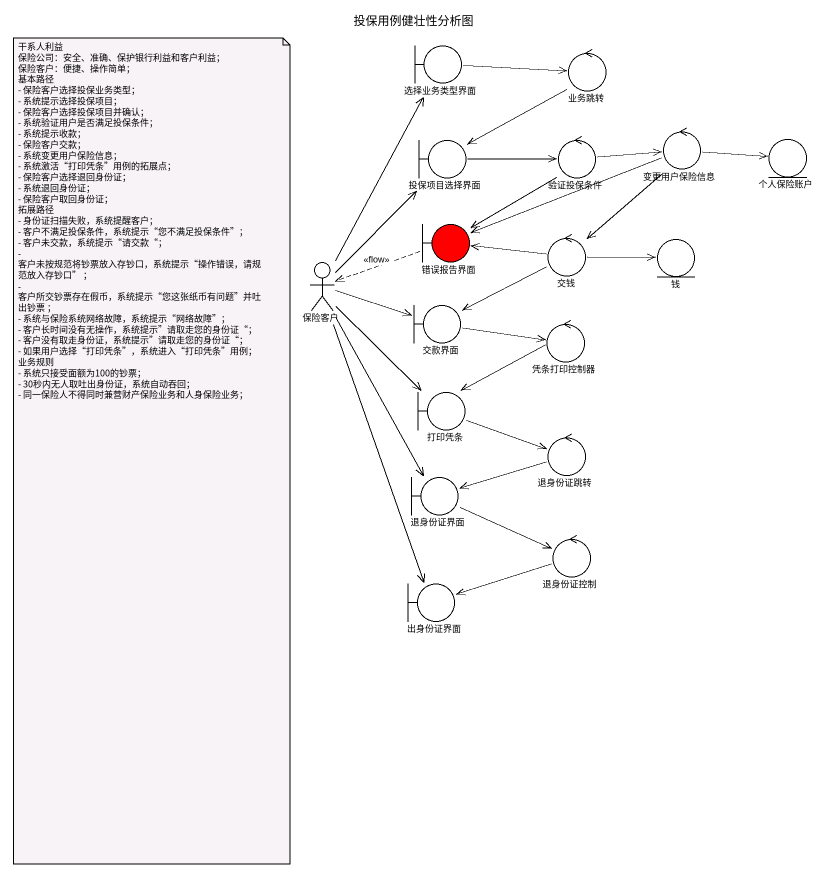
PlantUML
@startuml
title 投保用例健壮性分析图
boundary 选择业务类型界面
control 业务跳转
boundary 投保项目选择界面
control 验证投保条件
control 变更用户保险信息
entity 个人保险账户
boundary 错误报告界面 #FF0000
control 交钱
entity 钱
actor 保险客户
boundary 交款界面
control 凭条打印控制器
boundary 打印凭条
control 退身份证跳转
boundary 退身份证界面
control 退身份证控制
boundary 出身份证界面
选择业务类型界面 -right-> 业务跳转
业务跳转 --> 投保项目选择界面
投保项目选择界面 -right-> 验证投保条件
验证投保条件 -right-> 变更用户保险信息
验证投保条件 --> 错误报告界面
变更用户保险信息 -right-> 个人保险账户
变更用户保险信息 -left-> 错误报告界面
变更用户保险信息 --> 交钱
错误报告界面 .left.> 保险客户 : <<flow>>
交钱 -left-> 错误报告界面
交钱 -right-> 钱
交钱 -left-> 交款界面
保险客户 -up-> 选择业务类型界面
保险客户 -up-> 投保项目选择界面
保险客户 -right-> 交款界面
保险客户 --> 打印凭条
保险客户 --> 退身份证界面
保险客户 --> 出身份证界面
交款界面 -right-> 凭条打印控制器
打印凭条 <-right- 凭条打印控制器
打印凭条 -right-> 退身份证跳转
退身份证跳转 -left-> 退身份证界面
退身份证界面 -right-> 退身份证控制
退身份证控制 -left-> 出身份证界面
note as N1
  干系人利益
  保险公司：安全、准确、保护银行利益和客户利益；
  保险客户：便捷、操作简单；
  基本路径
  - 保险客户选择投保业务类型；
  - 系统提示选择投保项目；
  - 保险客户选择投保项目并确认；
  - 系统验证用户是否满足投保条件；
  - 系统提示收款；
  - 保险客户交款；
  - 系统变更用户保险信息；
  - 系统激活“打印凭条”用例的拓展点；
  - 保险客户选择退回身份证；
  - 系统退回身份证；
  - 保险客户取回身份证；
  拓展路径
  - 身份证扫描失败，系统提醒客户；
  - 客户不满足投保条件，系统提示“您不满足投保条件”；
  - 客户未交款，系统提示“请交款“；
  - 客户未按规范将钞票放入存钞口，系统提示“操作错误，请规范放入存钞口” ；
  - 客户所交钞票存在假币，系统提示“您这张纸币有问题”并吐出钞票 ；
  - 系统与保险系统网络故障，系统提示“网络故障”；
  - 客户长时间没有无操作，系统提示”请取走您的身份证“；
  - 客户没有取走身份证，系统提示”请取走您的身份证“；
  - 如果用户选择“打印凭条”，系统进入“打印凭条”用例；
  业务规则
  - 系统只接受面额为100的钞票；
  - 30秒内无人取吐出身份证，系统自动吞回；
  - 同一保险人不得同时兼营财产保险业务和人身保险业务；
end note
@enduml
